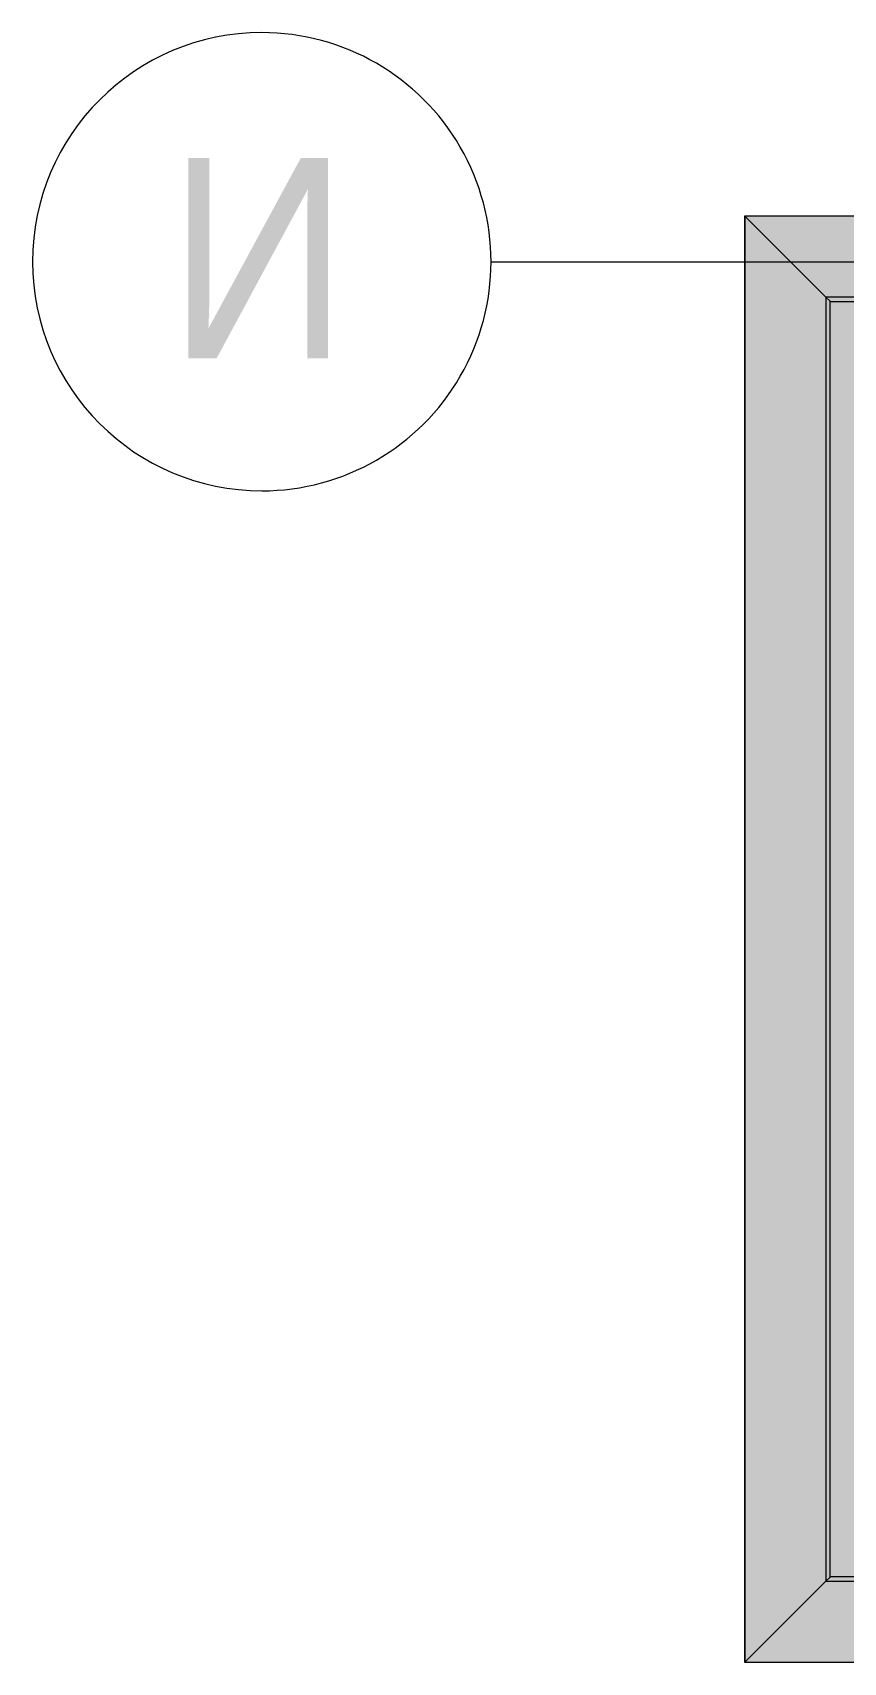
# Model space of a CAD drawing. Header units: millimetres. Extents: x 81682 to 274809, y -8553 to 29000.
# Drawn here: x 139174 to 146249, y 14773 to 29000 of the extents above; entities that cross this region are included whole.
import ezdxf

# ---------------------------------------------------------------- set-up
doc = ezdxf.new("R2010")
doc.units = ezdxf.units.MM
for name, color, linetype, lineweight in [('A-DETL-3', 7, 'Continuous', 5), ('A-GENM-3', 7, 'Continuous', 5), ('Оси', 7, 'Continuous', 9), ('Оси-1', 7, 'Continuous', 20)]:
    doc.layers.add(name, color=color, linetype=linetype, lineweight=lineweight)
doc.layers.add('A-DETL-GENF-2', color=7, linetype='Continuous', lineweight=9, true_color=0xc0c0c0, transparency=0.4)
doc.layers.add('A-GENM-4', color=7, linetype='Continuous', lineweight=5, true_color=0x737373)
doc.styles.add('Arial_1', font='arial.ttf', dxfattribs={"width": 0.9, "height": 1750})

# ---------------------------------------------------------------- blocks, each defined once
blk = doc.blocks.new('парапет1 - парапет-18629556-3_7_3_птичка')
at = {"layer": 'A-GENM-3'}
for p, q in [((-2411, 27400), (33928, 27400)), ((-2411, 14773), (-2411, 27400)), ((-268, 14773), (-2411, 14773))]:
    blk.add_line(p, q, dxfattribs=at)
at = {"layer": 'A-GENM-4'}
for p, q in [((-2409, 27398), (-1702, 26691)), ((33219, 26691), (-1702, 26691)), ((-1702, 26691), (-1666, 26655)), ((-1702, 26691), (-1702, 15482)), ((-1665, 26654), (33182, 26654)), ((-1665, 15519), (-1665, 26654)), ((-1702, 15482), (-1666, 15518)), ((-268, 15519), (-1665, 15519)), ((-2409, 14775), (-1702, 15482)), ((-1702, 15482), (-268, 15482))]:
    blk.add_line(p, q, dxfattribs=at)
for points in [[(-1666, 26655), (-1665, 26654), (-1665, 26654), (-1665, 26654), (-1665, 26654)], [(-1666, 15518), (-1665, 15519), (-1665, 15519), (-1665, 15519), (-1665, 15519)]]:
    blk.add_open_spline(points, degree=3, dxfattribs=at)
blk = doc.blocks.new('Ось сетки - D8-29747960-3_7_3_птичка')
at = {"layer": 'Оси-1'}
for start, end in [(360, 180), (180, 360)]:
    blk.add_arc((0, 0), 4, start, end, dxfattribs=at)

msp = doc.modelspace()

# ---------------------------------------------------------------- hatches: boundary and pattern name
at = {"layer": 'A-DETL-GENF-2'}
msp.add_hatch(color=256, dxfattribs=at).paths.add_polyline_path([(146870.9, 14774.9), (147530.7, 14774.9), (147530.7, 15358), (186558.7, 15358), (186558.7, 23888.3), (181726.8, 23888.3), (181726.8, 27398.1), (145389.6, 27398.1), (145389.6, 14774.9), (146404.8, 14774.9)])

# ---------------------------------------------------------------- linework, layer by layer
at = {"layer": 'A-DETL-3'}
for p, q in [((181726.8, 27398.1), (145389.6, 27398.1)), ((145389.6, 27398.1), (145389.6, 14774.9)), ((145389.6, 14774.9), (147530.7, 14774.9))]:
    msp.add_line(p, q, dxfattribs=at)
at = {"layer": 'Оси'}
msp.add_line((143174.4, 27000), (155674.4, 27000), dxfattribs=at)

# ---------------------------------------------------------------- block references
at = {"layer": 'A-GENM-3'}
msp.add_blockref('парапет1 - парапет-18629556-3_7_3_птичка', (147798.7, 0), dxfattribs=at)
at = {"layer": 'Оси-1', "xscale": 499.9999999999995, "yscale": 499.9999999999995, "zscale": 499.9999999999995, "rotation": 269.9999999999995}
msp.add_blockref('Ось сетки - D8-29747960-3_7_3_птичка', (141174.4, 27000), dxfattribs=at)

# ---------------------------------------------------------------- texts
at = {"layer": 'Оси', "insert": (140352, 27905.2), "char_height": 1750, "width": 1948.101, "attachment_point": 1, "style": 'Arial_1'}
msp.add_mtext('\\fArial|b0|i0|c204|p34|;\\W.9;И', dxfattribs=at)

doc.saveas('drawing.dxf')
